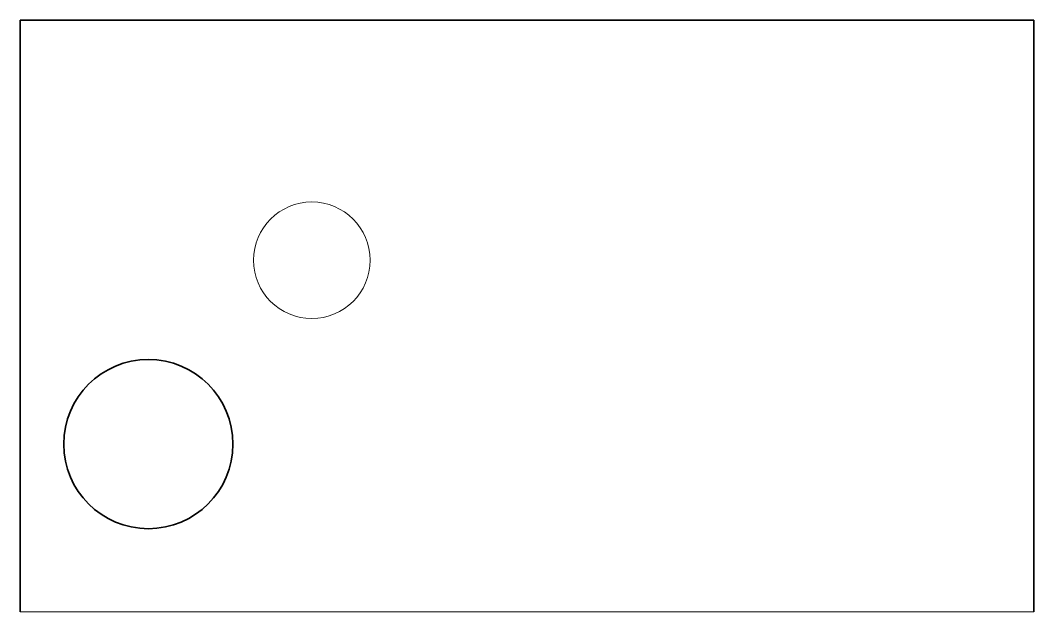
# Model space of a CAD drawing. Header units: millimetres. Extents: x 0 to 672, y 0 to 392.
import ezdxf

# ---------------------------------------------------------------- set-up
doc = ezdxf.new("R2010")
doc.units = ezdxf.units.MM
doc.layers.add('尺寸线层', color=3, linetype='Continuous', lineweight=18)
doc.layers.add('粗实线层', color=7, linetype='Continuous', lineweight=35)

msp = doc.modelspace()

# ---------------------------------------------------------------- linework, layer by layer
at = {"layer": '尺寸线层'}
msp.add_line((672.08, 0), (0, 0), dxfattribs=at)
msp.add_circle((193.33, 233.14), 38.66, dxfattribs=at)
at = {"layer": '粗实线层'}
for p, q in [((0, 0), (0, 392.35)), ((0, 392.35), (672.08, 392.35)), ((672.08, 392.35), (672.08, 0))]:
    msp.add_line(p, q, dxfattribs=at)
msp.add_circle((84.93, 111.19), 56.12, dxfattribs=at)

doc.saveas('drawing.dxf')
